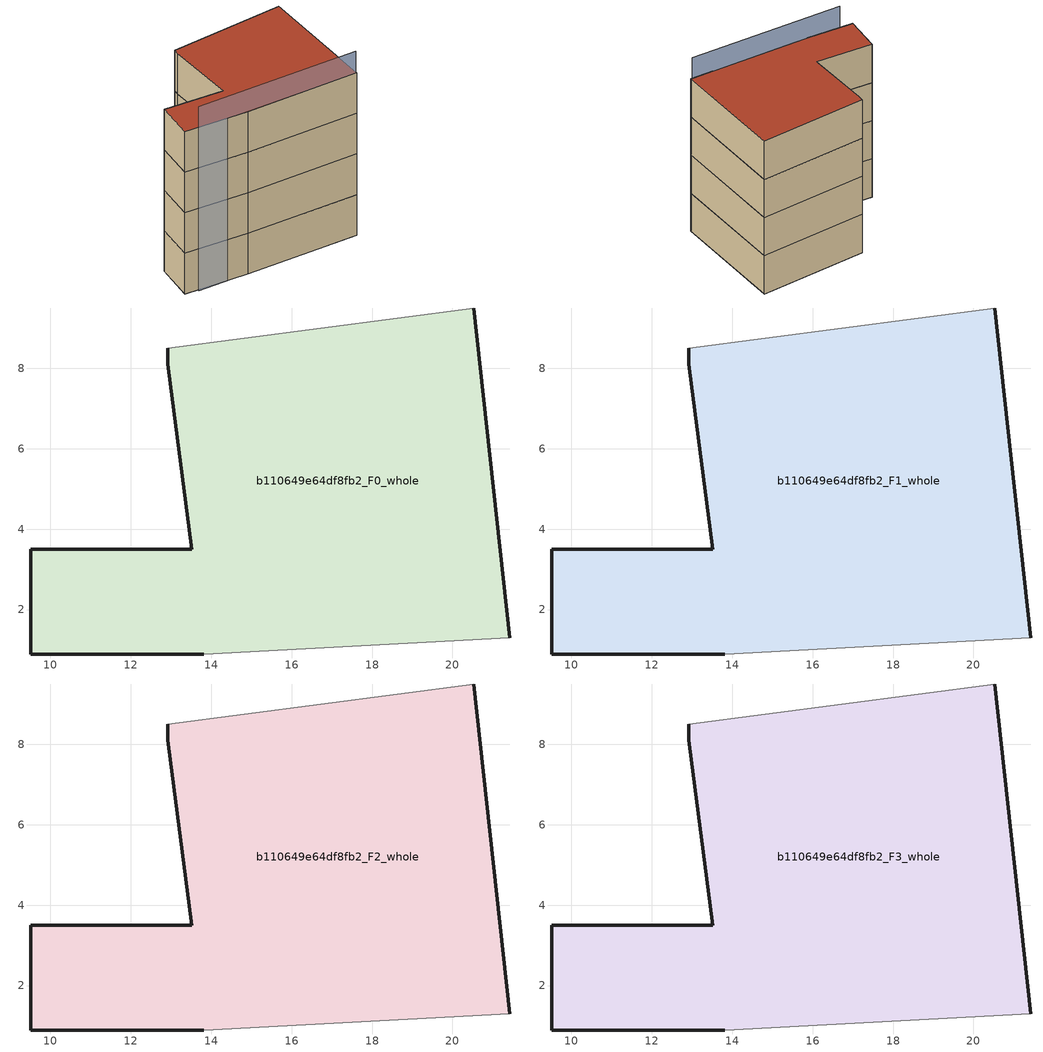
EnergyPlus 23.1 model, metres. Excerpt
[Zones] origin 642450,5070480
b110649e64df8fb2_F0_whole
 floor ground (EU_floor_Construction): 21.42,1.29 20.53,9.5 12.92,8.5 12.92,8.1 13.52,3.5 9.52,3.5 9.52,0.89 13.81,0.89 z0
 wall outside (EU_wall_Construction): 13.81,0.89 9.52,0.89 9.52,3.5 13.52,3.5 12.92,8.1 12.92,8.5 / 20.53,9.5 21.42,1.29 z0:3
 wall adiabatic (EU_wall_Construction): 12.92,8.5 20.53,9.5 / 21.42,1.29 13.81,0.89 z0:3
b110649e64df8fb2_F1_whole
 floor to b110649e64df8fb2_F0_whole (EU_floor_Construction): 21.42,1.29 20.52,9.5 12.92,8.5 12.92,8.1 13.51,3.5 9.51,3.5 9.51,0.89 13.81,0.89 z3
 wall outside (EU_wall_Construction): 13.81,0.89 9.52,0.89 9.52,3.5 13.52,3.5 12.92,8.1 12.92,8.5 / 20.53,9.5 21.42,1.29 z3:6
 wall adiabatic (EU_wall_Construction): 12.92,8.5 20.53,9.5 / 21.42,1.29 13.81,0.89 z3:6
b110649e64df8fb2_F2_whole
 floor to b110649e64df8fb2_F1_whole (EU_floor_Construction): 21.42,1.29 20.52,9.5 12.92,8.5 12.92,8.1 13.51,3.5 9.51,3.5 9.51,0.89 13.81,0.89 z6
 wall outside (EU_wall_Construction): 13.81,0.89 9.52,0.89 9.52,3.5 13.52,3.5 12.92,8.1 12.92,8.5 / 20.53,9.5 21.42,1.29 z6:9
 wall adiabatic (EU_wall_Construction): 12.92,8.5 20.53,9.5 / 21.42,1.29 13.81,0.89 z6:9
b110649e64df8fb2_F3_whole
 floor to b110649e64df8fb2_F2_whole (EU_floor_Construction): 21.42,1.29 20.52,9.5 12.92,8.5 12.92,8.1 13.51,3.5 9.51,3.5 9.51,0.89 13.81,0.89 z9
 wall outside (EU_wall_Construction): 13.81,0.89 9.52,0.89 9.52,3.5 13.52,3.5 12.92,8.1 12.92,8.5 / 20.53,9.5 21.42,1.29 z9:12
 wall adiabatic (EU_wall_Construction): 12.92,8.5 20.53,9.5 / 21.42,1.29 13.81,0.89 z9:12
 roof outside (EU_roof_Construction): 20.53,9.5 21.42,1.29 13.81,0.89 9.52,0.89 9.52,3.5 13.52,3.5 12.92,8.1 12.92,8.5 z12
shading: 10.4,0.8 21.34,1.3 z0:13.6
[Building]
EU S2 Campaign: North Axis=0; Terrain=City; Solar Distribution=FullExterior
[Site:Location]
Lyon-Bron: Latitude=45.75; Longitude=5; Time Zone=1; Elevation=198
[SizingPeriod:WeatherFileDays]
AnnualSizingPeriod: Begin Month=1; Begin Day of Month=1; End Month=12; End Day of Month=31; Day of Week for Start Day=Monday; Use Weather File Daylight Saving Period=No; Use Weather File Rain and Snow Indicators=No
[MATERIAL]
EU_InternalMass_Material: Roughness=MediumRough; Thickness=0.1; Conductivity=1; Density=1800; Specific Heat=900; Thermal Absorptance=0.9; Solar Absorptance=0.7; Visible Absorptance=0.7
[MATERIAL:NOMASS] Roughness=MediumRough; Thermal Absorptance=0.9; Solar Absorptance=0.7; Visible Absorptance=0.7
Name | Thermal Resistance
EU_wall_NoMass | 0.87146
EU_roof_NoMass | 0.842276
EU_floor_NoMass | 0.496999
[CONSTRUCTION]
EU_wall_Construction: EU_wall_NoMass
EU_roof_Construction: EU_roof_NoMass
EU_floor_Construction: EU_floor_NoMass
EU_InternalMass_Construction: EU_InternalMass_Material
[ZONE] Type=1; Multiplier=1; Ceiling Height=autocalculate; Floor Area=autocalculate; Part of Total Floor Area=Yes
Name | Volume
b110649e64df8fb2_F0_whole | 214.958
b110649e64df8fb2_F1_whole; b110649e64df8fb2_F2_whole; b110649e64df8fb2_F3_whole | 214.959
[INTERNALMASS] Construction=EU_InternalMass_Construction; Surface Area=71.6528
Name | Zone or ZoneList
b110649e64df8fb2_F0_whole_EU_InternalMass | b110649e64df8fb2_F0_whole
b110649e64df8fb2_F1_whole_EU_InternalMass | b110649e64df8fb2_F1_whole
b110649e64df8fb2_F2_whole_EU_InternalMass | b110649e64df8fb2_F2_whole
b110649e64df8fb2_F3_whole_EU_InternalMass | b110649e64df8fb2_F3_whole
[OTHEREQUIPMENT] Fuel Type=Electricity; Design Level Calculation Method=Watts/Area; Power per Zone Floor Area=1; Fraction Latent=0; Fraction Radiant=0; Fraction Lost=0; Carbon Dioxide Generation Rate=0; EndUse Subcategory=EU_Step8_InternalGains
Name | Zone or ZoneList or Space or SpaceList | Schedule
EU_Step8_InternalGain_b110649e64df8fb2_F0_whole_f000 | b110649e64df8fb2_F0_whole | EU_Step8_GainSchedule_b110649e64df8fb2_F0_whole_f000
EU_Step8_InternalGain_b110649e64df8fb2_F1_whole_f000 | b110649e64df8fb2_F1_whole | EU_Step8_GainSchedule_b110649e64df8fb2_F1_whole_f000
EU_Step8_InternalGain_b110649e64df8fb2_F2_whole_f000 | b110649e64df8fb2_F2_whole | EU_Step8_GainSchedule_b110649e64df8fb2_F2_whole_f000
EU_Step8_InternalGain_b110649e64df8fb2_F3_whole_f000 | b110649e64df8fb2_F3_whole | EU_Step8_GainSchedule_b110649e64df8fb2_F3_whole_f000
[ZONEVENTILATION:DESIGNFLOWRATE] Schedule=EU_AlwaysOn; Design Flow Rate Calculation Method=AirChanges/Hour; Air Changes per Hour=0.425; Ventilation Type=Natural; Fan Pressure Rise=0; Fan Total Efficiency=1; Constant Term Coefficient=1; Temperature Term Coefficient=0; Velocity Term Coefficient=0; Velocity Squared Term Coefficient=0; Minimum Indoor Temperature=-100; Maximum Indoor Temperature=100; Delta Temperature=-100; Minimum Outdoor Temperature=-100; Maximum Outdoor Temperature=100; Maximum Wind Speed=40
Name | Zone or ZoneList or Space or SpaceList
EU_ConstantAir_b110649e64df8fb2_F0_whole | b110649e64df8fb2_F0_whole
EU_ConstantAir_b110649e64df8fb2_F1_whole | b110649e64df8fb2_F1_whole
EU_ConstantAir_b110649e64df8fb2_F2_whole | b110649e64df8fb2_F2_whole
EU_ConstantAir_b110649e64df8fb2_F3_whole | b110649e64df8fb2_F3_whole
[HVACTEMPLATE:THERMOSTAT] Constant Heating Setpoint=20; Constant Cooling Setpoint=50
EU_HeatOnly_b110649e64df8fb2_F0_whole; EU_HeatOnly_b110649e64df8fb2_F1_whole; EU_HeatOnly_b110649e64df8fb2_F2_whole; EU_HeatOnly_b110649e64df8fb2_F3_whole
[HVACTEMPLATE:ZONE:IDEALLOADSAIRSYSTEM] System Availability Schedule=EU_AlwaysOn; Maximum Heating Supply Air Temperature=50; Minimum Cooling Supply Air Temperature=13; Maximum Heating Supply Air Humidity Ratio=0.0156; Minimum Cooling Supply Air Humidity Ratio=0.0077; Heating Limit=NoLimit; Cooling Limit=NoLimit; Heating Availability Schedule=EU_AlwaysOn; Cooling Availability Schedule=EU_CoolingOff; Dehumidification Control Type=ConstantSensibleHeatRatio; Cooling Sensible Heat Ratio=0.7; Dehumidification Setpoint=60; Humidification Control Type=None; Humidification Setpoint=30; Outdoor Air Method=None; Outdoor Air Flow Rate per Person=0.00944; Outdoor Air Flow Rate per Zone Floor Area=0; Outdoor Air Flow Rate per Zone=0; Demand Controlled Ventilation Type=None; Outdoor Air Economizer Type=NoEconomizer; Heat Recovery Type=None; Sensible Heat Recovery Effectiveness=0.7; Latent Heat Recovery Effectiveness=0.65
Name | Template Thermostat
b110649e64df8fb2_F0_whole | EU_HeatOnly_b110649e64df8fb2_F0_whole
b110649e64df8fb2_F1_whole | EU_HeatOnly_b110649e64df8fb2_F1_whole
b110649e64df8fb2_F2_whole | EU_HeatOnly_b110649e64df8fb2_F2_whole
b110649e64df8fb2_F3_whole | EU_HeatOnly_b110649e64df8fb2_F3_whole
[SIZING:ZONE] Zone Cooling Design Supply Air Temperature Input Method=SupplyAirTemperature; Zone Cooling Design Supply Air Temperature=13; Zone Heating Design Supply Air Temperature Input Method=SupplyAirTemperature; Zone Heating Design Supply Air Temperature=50; Zone Cooling Design Supply Air Humidity Ratio=0.008; Zone Heating Design Supply Air Humidity Ratio=0.008; Cooling Design Air Flow Method=DesignDay; Cooling Design Air Flow Rate=0; Cooling Minimum Air Flow per Zone Floor Area=0.000762; Cooling Minimum Air Flow=0; Cooling Minimum Air Flow Fraction=0.2; Heating Design Air Flow Method=DesignDay; Heating Design Air Flow Rate=0; Heating Maximum Air Flow per Zone Floor Area=0.002032; Heating Maximum Air Flow=0.141576; Heating Maximum Air Flow Fraction=0.3; Account for Dedicated Outdoor Air System=No; Dedicated Outdoor Air System Control Strategy=NeutralSupplyAir; Dedicated Outdoor Air Low Setpoint Temperature for Design=autosize; Dedicated Outdoor Air High Setpoint Temperature for Design=autosize; Zone Load Sizing Method=Sensible Load Only No Latent Load; Zone Latent Cooling Design Supply Air Humidity Ratio Input Method=HumidityRatioDifference; Zone Cooling Design Supply Air Humidity Ratio Difference=0.005; Zone Latent Heating Design Supply Air Humidity Ratio Input Method=HumidityRatioDifference; Zone Humidification Design Supply Air Humidity Ratio Difference=0.005
b110649e64df8fb2_F0_whole; b110649e64df8fb2_F1_whole; b110649e64df8fb2_F2_whole; b110649e64df8fb2_F3_whole
[SCHEDULE:CONSTANT]
Name | Hourly Value
EU_AlwaysOn | 1
EU_CoolingOff | 0
[SCHEDULE:FILE] Column Number=1; Rows to Skip at Top=0; Number of Hours of Data=8760; Column Separator=Comma; Interpolate to Timestep=No; Minutes per Item=60; Adjust Schedule for Daylight Savings=Yes
Name | File
EU_Step8_GainSchedule_b110649e64df8fb2_F0_whole_f000 | ../../schedules/b110649e64df8fb2/b110649e64df8fb2_F0_whole_f000_gain.csv
EU_Step8_GainSchedule_b110649e64df8fb2_F1_whole_f000 | ../../schedules/b110649e64df8fb2/b110649e64df8fb2_F1_whole_f000_gain.csv
EU_Step8_GainSchedule_b110649e64df8fb2_F2_whole_f000 | ../../schedules/b110649e64df8fb2/b110649e64df8fb2_F2_whole_f000_gain.csv
EU_Step8_GainSchedule_b110649e64df8fb2_F3_whole_f000 | ../../schedules/b110649e64df8fb2/b110649e64df8fb2_F3_whole_f000_gain.csv
